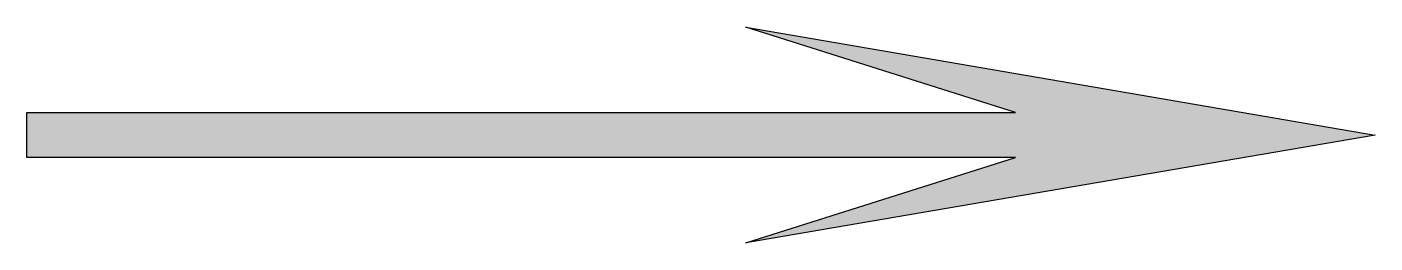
# Model space of a CAD drawing. Header units: metres. Extents: x 0 to 7.5, y -0.6 to 0.6.
import ezdxf

# ---------------------------------------------------------------- set-up
doc = ezdxf.new("R2010")
doc.units = ezdxf.units.M
doc.header["$LTSCALE"] = 0.2

msp = doc.modelspace()

# ---------------------------------------------------------------- hatches: boundary and pattern name
msp.add_hatch(color=256).paths.add_polyline_path([(5.5, 0.125), (0, 0.125), (0, -0.125), (5.5, -0.125), (4, -0.6), (7.5, 0), (4, 0.6)])

# ---------------------------------------------------------------- linework, layer by layer
at = {"flags": 128}
msp.add_lwpolyline([(0, -0.125), (0, 0.125), (5.5, 0.125), (4, 0.6), (7.5, 0), (4, -0.6), (5.5, -0.125)], close=True, dxfattribs=at)

doc.saveas('drawing.dxf')
